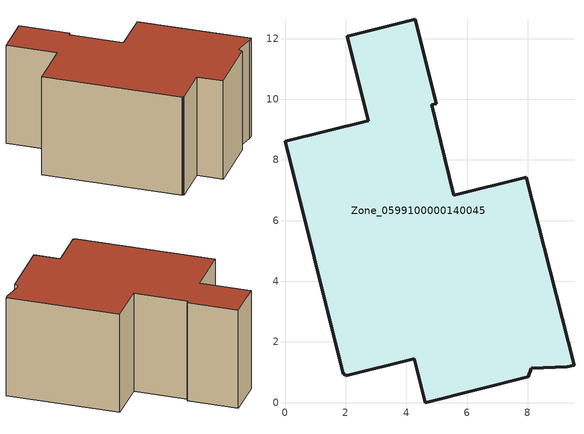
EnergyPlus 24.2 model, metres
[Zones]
Zone_0599100000140045
 floor ground (C_G): 8.12,1.13 8.02,0.85 4.63,0 4.27,1.45 2.01,0.88 1.99,0.94 1.92,0.94 0,8.61 2.75,9.29 2.05,12.08 4.29,12.63 4.99,9.85 4.84,9.81 5.57,6.84 7.96,7.43 9.53,1.23 9.31,1.17 z0
 wall outside (C_F): 9.53,1.23 7.96,7.43 5.57,6.84 4.84,9.81 4.99,9.85 4.29,12.63 2.05,12.08 2.75,9.29 0,8.61 1.92,0.94 1.99,0.94 2.01,0.88 4.27,1.45 4.63,0 8.02,0.85 8.12,1.13 9.31,1.17 9.53,1.23 z0:5.98
 roof outside (C_R): 9.31,1.17 9.53,1.23 7.96,7.43 5.57,6.84 4.84,9.81 4.99,9.85 4.29,12.63 2.05,12.08 2.75,9.29 0,8.61 1.92,0.94 1.99,0.94 2.01,0.88 4.27,1.45 4.63,0 8.02,0.85 8.12,1.13 z5.98
[BUILDING]
Pand.0599100000140045: North Axis=0; Terrain=City; Loads Convergence Tolerance Value=0.04; Temperature Convergence Tolerance Value=0.4; Solar Distribution=FullExterior; Maximum Number of Warmup Days=25; Minimum Number of Warmup Days=1
[Site:Location]
Rotterdam.The.Hague.AP_ZH_NLD Design_Conditions: Latitude=51.96; Longitude=4.45; Time Zone=1; Elevation=-4.5
[SITE:GROUNDTEMPERATURE:BUILDINGSURFACE]
18, 18, 18, 18, 18, 18, 18, 18, 18, 18, 18, 18
[MATERIAL] Thermal Absorptance=0.9; Solar Absorptance=0.7; Visible Absorptance=0.7
Name | Roughness | Thickness | Conductivity | Density | Specific Heat
G.TC.1965-1974 | MediumSmooth | 0.15 | 0.882353 | 540 | 1210
F.TC.1965-1974 | Rough | 0.3 | 0.697674 | 1920 | 840
R.TC.1965-1974 | MediumRough | 0.2 | 0.232558 | 1500 | 1000
[CONSTRUCTION]
C_G: G.TC.1965-1974
C_F: F.TC.1965-1974
C_R: R.TC.1965-1974
[ZONE]
Zone_0599100000140045: Type=1; Multiplier=1; Ceiling Height=Autocalculate; Volume=Autocalculate; Floor Area=autocalculate; Part of Total Floor Area=Yes
[ZONEINFILTRATION:DESIGNFLOWRATE]
Infil_Zone_0599100000140045: Zone or ZoneList or Space or SpaceList=Zone_0599100000140045; Schedule=AlwaysOn; Design Flow Rate Calculation Method=Flow/Area; Flow Rate per Floor Area=0.003; Constant Term Coefficient=1; Temperature Term Coefficient=0; Velocity Term Coefficient=0; Velocity Squared Term Coefficient=0
[HVACTEMPLATE:ZONE:IDEALLOADSAIRSYSTEM]
Zone_0599100000140045: Maximum Heating Supply Air Temperature=50; Minimum Cooling Supply Air Temperature=13; Maximum Heating Supply Air Humidity Ratio=0.0156; Minimum Cooling Supply Air Humidity Ratio=0.0077; Heating Limit=NoLimit; Cooling Limit=NoLimit; Dehumidification Control Type=ConstantSensibleHeatRatio; Cooling Sensible Heat Ratio=0.7; Dehumidification Setpoint=60; Humidification Control Type=None; Humidification Setpoint=30; Outdoor Air Method=None; Outdoor Air Flow Rate per Person=0.00944; Outdoor Air Flow Rate per Zone Floor Area=0; Outdoor Air Flow Rate per Zone=0; Demand Controlled Ventilation Type=None; Outdoor Air Economizer Type=NoEconomizer; Heat Recovery Type=None; Sensible Heat Recovery Effectiveness=0.7; Latent Heat Recovery Effectiveness=0.65
[ZONECONTROL:THERMOSTAT]
ThermostatControl_Zone_0599100000140045: Zone or ZoneList=Zone_0599100000140045; Control Type Schedule=DualSetpointControlType; Control 1=Thermostat_Zone_0599100000140045; Temperature Difference Between Cutout And Setpoint=0
[THERMOSTATSETPOINT:DUALSETPOINT]
Thermostat_Zone_0599100000140045: Heating Setpoint Temperature Schedule=HeatingSetpoint_Zone_0599100000140045; Cooling Setpoint Temperature Schedule=CoolingSetpoint_Zone_0599100000140045
[SCHEDULE:COMPACT]
HeatingSetpoint_Zone_0599100000140045: Through: 12/31, For: AllDays, Until: 24:00, 21
CoolingSetpoint_Zone_0599100000140045: Through: 12/31, For: AllDays, Until: 24:00, 24
DualSetpointControlType: Through: 12/31, For: AllDays, Until: 24:00, 4
AlwaysOn: Through: 12/31, For: AllDays, Until: 24:00, 1
